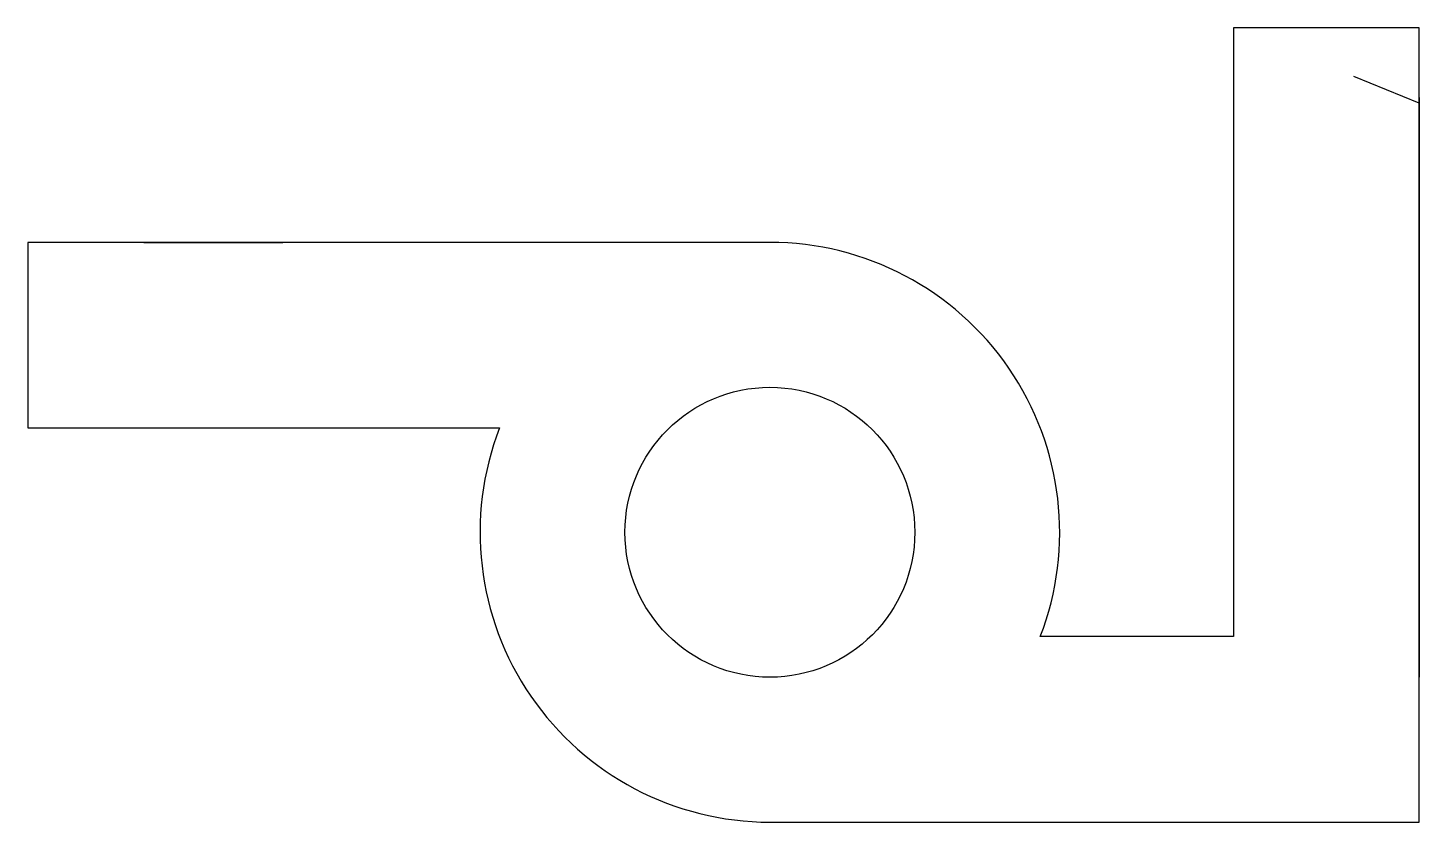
# Model space of a CAD drawing. Header units: millimetres. Extents: x 186 to 306, y -25 to 44.
import ezdxf

# ---------------------------------------------------------------- set-up
doc = ezdxf.new("R2010")
doc.units = ezdxf.units.MM
doc.layers.get('0').update_dxf_attribs({"true_color": 0xc2ced6})

msp = doc.modelspace()

# ---------------------------------------------------------------- linework, layer by layer
at = {"extrusion": (1, 0, 0)}
for p, q in [((306, 37, 75), (306, 43.5, 68.5)), ((306, 37), (306, 43.5, 6.5))]:
    msp.add_line(p, q, dxfattribs=at)
msp.add_line((306, 37, 6.5), (300.36, 39.29, 4.21))
msp.add_lwpolyline([(306, -25), (306, 37), (306, 43.5), (290, 43.5), (290, -9), (273.32, -9, 0.526684), (250, 25), (186, 25), (186, 9), (226.68, 9, 0.526684), (250, -25)], format="xyb", close=True)
msp.add_circle((12.5, 37.5, 306), 25, dxfattribs=at)
at = {"extrusion": (0, 1, 0)}
for centre in [(-202, 59.5, 25), (-202, 15.5, 25)]:
    msp.add_circle(centre, 6, dxfattribs=at)
msp.add_circle((250, 0), 12.5)

doc.saveas('drawing.dxf')
